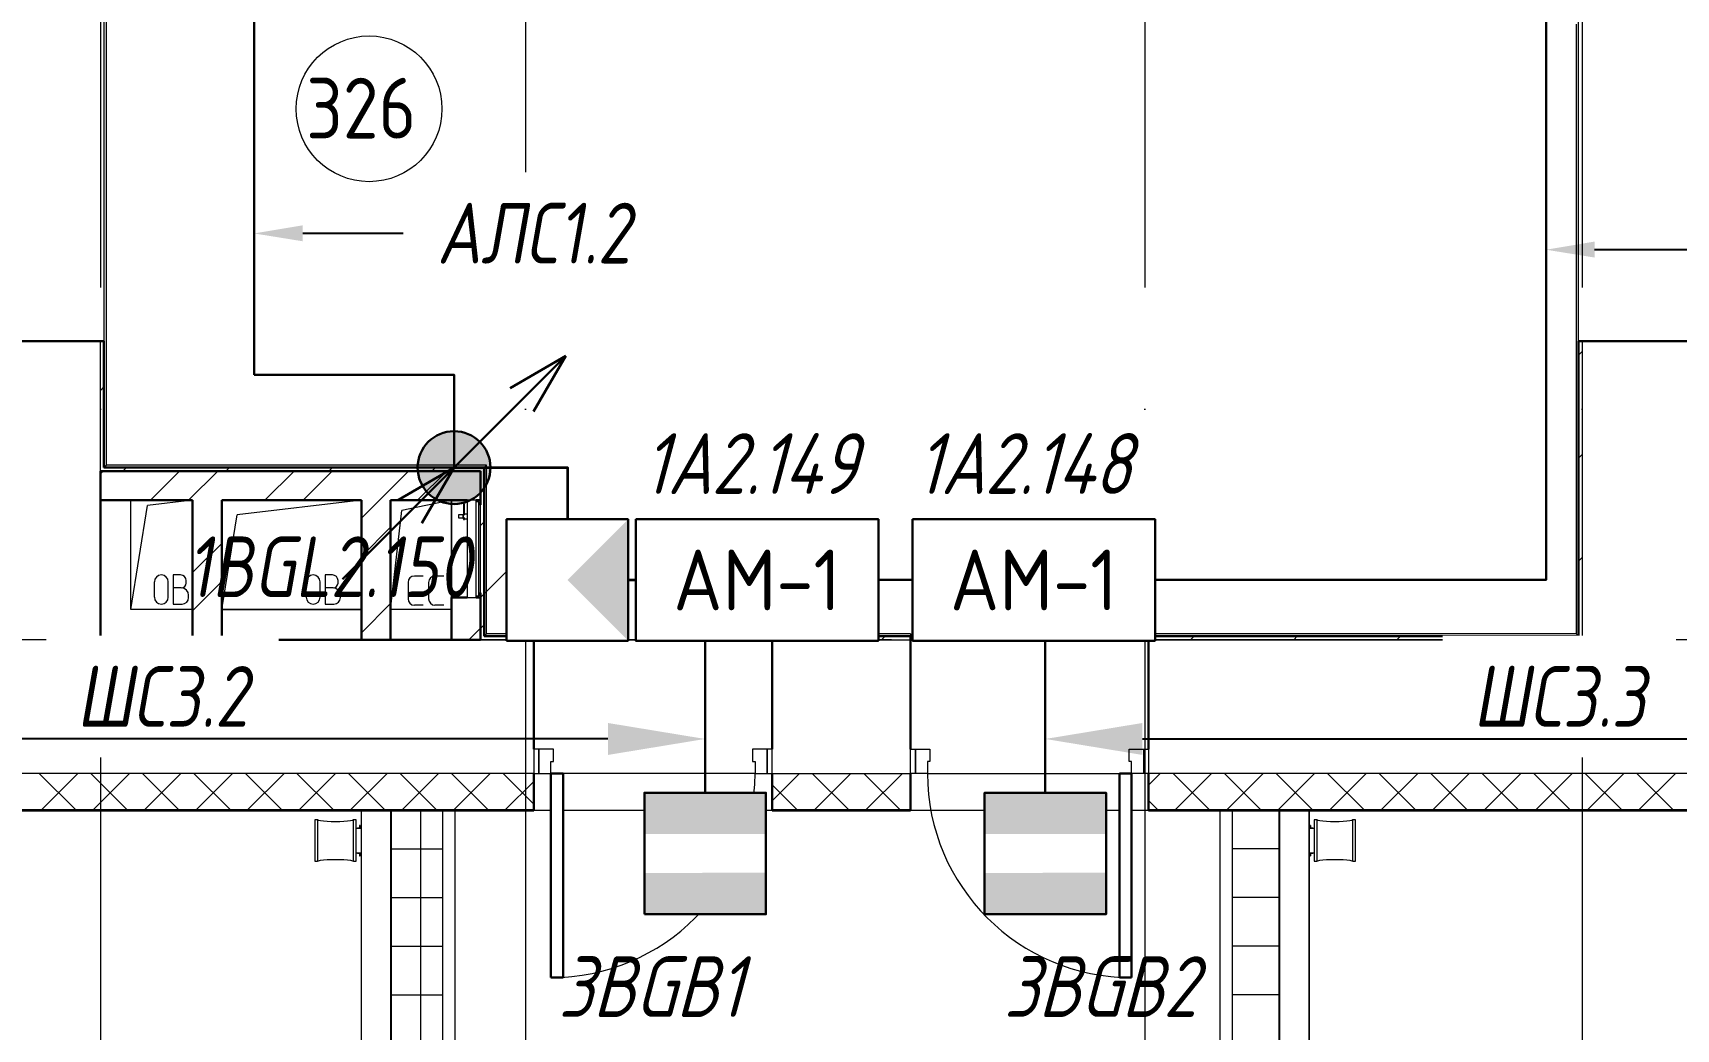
# Model space of a CAD drawing. Header units: millimetres. Extents: x -259793 to 1187961, y -549744 to 43070.
# Drawn here: x 274618 to 281383, y 12535 to 16636 of the extents above; entities that cross this region are included whole.
import ezdxf
from ezdxf import colors
from ezdxf.entities.mleader import LeaderData, LeaderLine
from ezdxf.enums import TextEntityAlignment as Align
from ezdxf.math import Vec2, Vec3

# ---------------------------------------------------------------- set-up
doc = ezdxf.new("R2010")
doc.units = ezdxf.units.MM
doc.linetypes.add('ADSK_Линия сетки', pattern=[25, 20, -2.5, 0, -2.5])
doc.linetypes.add('штриховаяX2', pattern=[1.5, 1, -0.5])
for name, color, linetype, lineweight in [('E-Безопасность-G', 153, 'Continuous', 35), ('Provodka', 151, 'Continuous', 30), ('RC-Выноски', 7, 'Continuous', 0), ('RC-Извещатели_охранные', 5, 'Continuous', 30), ('RC-Прочее_оборудование', 5, 'Continuous', 30), ('Двери', 252, 'Continuous', 9), ('Крыша', 7, 'Continuous', 9), ('Крыша штриховка', 7, 'Continuous', 9), ('Линии', 7, 'Continuous', 9), ('лс', 5, 'Continuous', 30), ('Марки помещений', 252, 'Continuous', 20), ('Обобщенные модели', 252, 'Continuous', 18), ('Оборудование', 8, 'Continuous', 18), ('Ограждение', 252, 'Continuous', 9), ('Оси', 252, 'Continuous', 9), ('Перекрытие', 252, 'Continuous', 18), ('Стены внутренние', 7, 'Continuous', 18), ('Стены наружные', 7, 'Continuous', 18), ('Стены штриховка', 7, 'Continuous', 9)]:
    doc.layers.add(name, color=color, linetype=linetype, lineweight=lineweight)
doc.layers.add('RC-Позиционные_обозначения', color=7, linetype='Continuous')
doc.styles.add('GOST Common_2', font='', dxfattribs={"width": 0.9, "height": 250})
doc.styles.add('ISOCPEUR', font='isocpeur.ttf', dxfattribs={"width": 0.9, "height": 350})
doc.styles.add('RubezhCAD', font='', dxfattribs={"oblique": 10})
doc.styles.get("Standard").update_dxf_attribs({"font": ''})
doc.styles.get('GOST Common_2').set_extended_font_data('GOST type B')
doc.styles.get('RubezhCAD').set_extended_font_data('GOST type A')
doc.styles.get('Standard').set_extended_font_data('GOST type B')

# ---------------------------------------------------------------- blocks, each defined once
blk = doc.blocks.new('RC-UGO-IOM-02')
at = {"layer": 'RC-Извещатели_охранные'}
blk.add_point((0, 0), dxfattribs=at)
blk.add_attdef('PSTN', text='', height=2.5, dxfattribs=at).set_placement((0.977, 2.603), align=Align.BOTTOM_LEFT)
blk.add_wipeout([(2.5, -2.5), (2.5, 2.5), (-2.5, 2.5), (-2.5, -2.5)]).dxf.layer = 'RC-Извещатели_охранные'
blk.add_wipeout([(-2.5, -2.5), (-2.5, 2.5), (2.5, 2.5), (2.5, -2.5)]).dxf.layer = 'RC-Извещатели_охранные'
h = blk.add_hatch(color=256, dxfattribs=at)
h.dxf.hatch_style = 1
h.paths.add_polyline_path([(2.5, 0.8), (2.5, 2.506), (-2.5, 2.499), (-2.5, 0.8)])
h = blk.add_hatch(color=256, dxfattribs=at)
h.dxf.hatch_style = 1
h.paths.add_polyline_path([(2.5, -2.5), (2.5, -0.794), (-2.5, -0.801), (-2.5, -2.5)])
blk.add_lwpolyline([(-2.5, -2.5), (2.5, -2.5), (2.5, 2.5), (-2.5, 2.5)], close=True, dxfattribs=at)
blk = doc.blocks.new('RC-UGO-AM-01')
at = {"layer": 'RC-Прочее_оборудование'}
blk.add_point((0, 0), dxfattribs=at)
blk.add_attdef('PSTN', text='', height=2.5, dxfattribs=at).set_placement((2.323, 2.403), align=Align.BOTTOM_LEFT)
blk.add_wipeout([(4.993, 2.499), (4.993, -2.499), (-4.993, -2.499), (-4.987, 2.499)]).dxf.layer = 'RC-Прочее_оборудование'
blk.add_wipeout([(-4.993, -2.499), (-4.993, 2.499), (4.993, 2.499), (4.993, -2.499)]).dxf.layer = 'RC-Прочее_оборудование'
blk.add_lwpolyline([(-4.993, 2.499), (4.993, 2.499), (4.993, -2.499), (-4.993, -2.499), (-4.993, 2.499)], close=True, dxfattribs=at)
blk.add_lwpolyline([(-4.993, 2.499), (-4.987, 2.499)], dxfattribs=at)
blk.add_lwpolyline([(-4.993, 2.499), (-4.987, 2.499)], dxfattribs=at)
at = {"layer": 'RC-Прочее_оборудование', "ltscale": 100, "style": 'ISOCPEUR', "width": 0.9}
blk.add_text('АМ-1', height=2.5, dxfattribs=at).set_placement((0, 0), align=Align.MIDDLE)
blk = doc.blocks.new('RC-UGO-IOPPA-01')
at = {"layer": 'RC-Извещатели_охранные'}
blk.add_attdef('PSTN', text='', height=2.5, dxfattribs=at).set_placement((0.977, 2.603), align=Align.BOTTOM_LEFT)
blk.add_wipeout([(2.5, -2.5), (2.5, 2.5), (-2.5, 2.5), (-2.5, -2.5)]).dxf.layer = 'RC-Извещатели_охранные'
blk.add_wipeout([(-2.5, -2.5), (-2.5, 2.5), (2.5, 2.5), (2.5, -2.5)]).dxf.layer = 'RC-Извещатели_охранные'
h = blk.add_hatch(color=256, dxfattribs=at)
h.dxf.hatch_style = 1
h.paths.add_polyline_path([(2.5, -2.5), (2.5, 2.5), (0, 0)])
blk.add_lwpolyline([(-2.5, -2.5), (2.5, -2.5), (2.5, 2.5), (-2.5, 2.5)], close=True, dxfattribs=at)
blk = doc.blocks.new('*U1001')
at = {"layer": 'Provodka'}
h = blk.add_hatch(color=256, dxfattribs=at)
h.paths.add_polyline_path([(150, 0, 0.198912), (106.1, 106.1), (0, 0), (-75, -129.9, 0.57735)])
h.paths.add_polyline_path([(0, 0), (-106.1, -106.1, 0.065543), (-75, -129.9)])
h.paths.add_polyline_path([(0, 0), (-129.9, -75, 0.065543), (-106.1, -106.1)])
h.paths.add_polyline_path([(106.1, 106.1, 0.668179), (-150, 0, 0.131652), (-129.9, -75), (0, 0)])
at = {"layer": 'Provodka', "color": 1}
for p, q in [((0, 0), (459.6, 459.6)), ((459.6, 459.6), (230.4, 327.3)), ((459.6, 459.6), (327.3, 230.4)), ((-459.6, -459.6), (0, 0)), ((0, 0), (-229.3, -132.4)), ((0, 0), (-132.4, -229.3))]:
    blk.add_line(p, q, dxfattribs=at)
at = {"layer": 'Provodka'}
blk.add_circle((0, 0), 150, dxfattribs=at)
blk = doc.blocks.new('3 этаж')
at = {"color": 251, "lineweight": 18, "true_color": 0x636466}
for p, q in [((276340.8, 14711.6), (276137.5, 14669.8)), ((276340.8, 14711.6), (276340.8, 14311.6)), ((276090.8, 14261.6), (276137.5, 14669.8)), ((276162.3, 14373.6), (276162.3, 14305.8)), ((276225, 14399.7), (276188.4, 14399.7)), ((276247.3, 14373.6), (276247.3, 14305.8)), ((276310, 14399.7), (276273.4, 14399.7)), ((276225, 14279.7), (276188.4, 14279.7)), ((276310, 14279.7), (276273.4, 14279.7)), ((276340.8, 14261.6), (276090.8, 14261.6))]:
    blk.add_line(p, q, dxfattribs=at)
for centre, start, end in [((276188.4, 14373.6), 90, 180), ((276273.4, 14373.6), 90, 180), ((276188.4, 14305.8), 180, 270), ((276273.4, 14305.8), 180, 270)]:
    blk.add_arc(centre, 26.1, start, end, dxfattribs=at)
at = {"layer": 'Двери', "color": 251, "true_color": 0x636466}
for p, q in [((276700.8, 13686.6), (276680.8, 13686.6)), ((276680.8, 13686.6), (276680.8, 13586.6)), ((276700.8, 13686.6), (276700.8, 13586.6)), ((276760.8, 13686.6), (276700.8, 13686.6)), ((276700.8, 13586.6), (276700.8, 13686.6)), ((276760.8, 13636.6), (276760.8, 13686.6)), ((277640.8, 13686.6), (277580.8, 13686.6)), ((277580.8, 13686.6), (277580.8, 13636.6)), ((277640.8, 13586.6), (277640.8, 13686.6)), ((277640.8, 13686.6), (277640.8, 13586.6)), ((277660.8, 13686.6), (277640.8, 13686.6)), ((277660.8, 13586.6), (277660.8, 13686.6)), ((278230.8, 13686.6), (278250.8, 13686.6)), ((278230.8, 13586.6), (278230.8, 13686.6)), ((278250.8, 13586.6), (278250.8, 13686.6)), ((278250.8, 13686.6), (278310.8, 13686.6)), ((278250.8, 13686.6), (278250.8, 13586.6)), ((278310.8, 13686.6), (278310.8, 13636.6)), ((279130.8, 13686.6), (279190.8, 13686.6)), ((279130.8, 13636.6), (279130.8, 13686.6)), ((279190.8, 13686.6), (279190.8, 13586.6)), ((279190.8, 13586.6), (279190.8, 13686.6)), ((279190.8, 13686.6), (279210.8, 13686.6)), ((279210.8, 13686.6), (279210.8, 13586.6)), ((276750.8, 13586.6), (276750.8, 13636.6)), ((276750.8, 13636.6), (276760.8, 13636.6)), ((277580.8, 13636.6), (277590.8, 13636.6)), ((277590.8, 13636.6), (277590.8, 13586.6)), ((278300.8, 13636.6), (278300.8, 13586.6)), ((278310.8, 13636.6), (278300.8, 13636.6)), ((279140.8, 13636.6), (279130.8, 13636.6)), ((279140.8, 13586.6), (279140.8, 13636.6)), ((276680.8, 13586.6), (276700.8, 13586.6)), ((276700.8, 13586.6), (276750.8, 13586.6)), ((277590.8, 13586.6), (277640.8, 13586.6)), ((277640.8, 13586.6), (277660.8, 13586.6)), ((278250.8, 13586.6), (278230.8, 13586.6)), ((278300.8, 13586.6), (278250.8, 13586.6)), ((279190.8, 13586.6), (279140.8, 13586.6)), ((279210.8, 13586.6), (279190.8, 13586.6))]:
    blk.add_line(p, q, dxfattribs=at)
at = {"layer": 'Двери', "color": 251, "lineweight": 30, "true_color": 0x636466}
for p, q in [((276800.8, 13586.6), (276750.8, 13586.6)), ((276750.8, 13586.6), (276750.8, 12746.6)), ((276800.8, 12746.6), (276800.8, 13586.6)), ((279090.8, 12746.6), (279090.8, 13586.6)), ((279090.8, 13586.6), (279140.8, 13586.6)), ((279140.8, 13586.6), (279140.8, 12746.6)), ((276750.8, 12746.6), (276800.8, 12746.6)), ((279140.8, 12746.6), (279090.8, 12746.6))]:
    blk.add_line(p, q, dxfattribs=at)
at = {"layer": 'Двери', "color": 251, "true_color": 0x636466}
for centre, start, end in [((276750.8, 13586.6), 270, 0), ((279140.8, 13586.6), 180, 270)]:
    blk.add_arc(centre, 840, start, end, dxfattribs=at)
at = {"layer": 'Крыша', "color": 251, "true_color": 0x636466}
for p, q in [((275968.8, 13434.6), (275968.8, 6351.2)), ((275970.8, 6351.2), (275970.8, 13434.6)), ((276091.8, 6351.2), (276091.8, 13434.6)), ((276093.8, 6351.2), (276093.8, 13434.6)), ((279747.8, 13434.6), (279747.8, 2738.6)), ((279749.8, 13434.6), (279749.8, 2740.6)), ((279870.8, 13434.6), (279870.8, 2861.6)), ((279872.8, 2863.6), (279872.8, 13434.6))]:
    blk.add_line(p, q, dxfattribs=at)
at = {"layer": 'Крыша штриховка', "color": 251, "linetype": 'Continuous', "true_color": 0x636466}
for p, q in [((276213.9, 13434.6), (276213.9, 6306.2)), ((276093.8, 13276.3), (276305.8, 13276.3)), ((279747.8, 13276.3), (279555.8, 13276.3)), ((276093.8, 13076.3), (276305.8, 13076.3)), ((279747.8, 13076.3), (279555.8, 13076.3)), ((276093.8, 12876.3), (276305.8, 12876.3)), ((279747.8, 12876.3), (279555.8, 12876.3)), ((276093.8, 12676.3), (276305.8, 12676.3)), ((279747.8, 12676.3), (279555.8, 12676.3))]:
    blk.add_line(p, q, dxfattribs=at)
at = {"layer": 'Линии', "color": 251, "lineweight": 18, "ltscale": 200, "true_color": 0x636466}
for p, q in [((275020.8, 14261.6), (275020.8, 14711.6)), ((275020.8, 14261.6), (275090.3, 14689.8)), ((275275.8, 14711.6), (275090.3, 14689.8)), ((275970.8, 14711.6), (275459.1, 14651.6)), ((275395.8, 14261.6), (275459.1, 14651.6)), ((275118.2, 14312.8), (275118.2, 14375.4)), ((275175.6, 14312.8), (275175.6, 14375.4)), ((275225.8, 14404.1), (275195.8, 14404.1)), ((275195.8, 14404.1), (275195.8, 14284.1)), ((275229.1, 14350.7), (275195.8, 14350.7)), ((275249.1, 14370.7), (275249.1, 14380.7)), ((275743.3, 14312.8), (275743.3, 14375.4)), ((275800.6, 14312.8), (275800.6, 14375.4)), ((275850.8, 14404.1), (275820.8, 14404.1)), ((275820.8, 14404.1), (275820.8, 14284.1)), ((275854.1, 14350.7), (275820.8, 14350.7)), ((275874.1, 14370.7), (275874.1, 14380.7)), ((275195.8, 14284.1), (275232.4, 14284.1)), ((275259.1, 14310.7), (275259.1, 14320.7)), ((275820.8, 14284.1), (275857.5, 14284.1)), ((275884.1, 14310.7), (275884.1, 14320.7)), ((275275.8, 14261.6), (275020.8, 14261.6)), ((275970.8, 14261.6), (275395.8, 14261.6))]:
    blk.add_line(p, q, dxfattribs=at)
at = {"layer": 'Линии', "color": 251, "lineweight": 18, "true_color": 0x636466}
for centre, radius, start, end in [((275146.9, 14375.4), 28.7, 0, 180), ((275225.8, 14380.7), 23.3, 0, 90), ((275229.1, 14370.7), 20, 270, 0), ((275229.1, 14320.7), 30, 0, 90), ((275771.9, 14375.4), 28.7, 0, 180), ((275850.8, 14380.7), 23.3, 0, 90), ((275854.1, 14370.7), 20, 270, 0), ((275854.1, 14320.7), 30, 0, 90), ((275146.9, 14312.8), 28.7, 180, 0), ((275232.4, 14310.7), 26.7, 270, 0), ((275771.9, 14312.8), 28.7, 180, 0), ((275857.5, 14310.7), 26.7, 270, 0)]:
    blk.add_arc(centre, radius, start, end, dxfattribs=at)
at = {"layer": 'Марки помещений', "color": 251, "true_color": 0x636466}
blk.add_circle((276002, 16322.9), 300, dxfattribs=at)
at = {"layer": 'Обобщенные модели', "color": 251, "true_color": 0x636466}
for p, q in [((275789.4, 13395.6), (275778.8, 13395.6)), ((275778.8, 13395.6), (275778.8, 13225.6)), ((275789.4, 13395.6), (275789.4, 13225.6)), ((275793.9, 13393.5), (275789.4, 13395.6)), ((275938.1, 13395.6), (275933.6, 13393.5)), ((275938.1, 13225.6), (275938.1, 13395.6)), ((275948.8, 13395.6), (275938.1, 13395.6)), ((275948.8, 13225.6), (275948.8, 13395.6)), ((279903.4, 13395.6), (279892.8, 13395.6)), ((279892.8, 13395.6), (279892.8, 13225.6)), ((279903.4, 13395.6), (279903.4, 13225.6)), ((279907.9, 13393.5), (279903.4, 13395.6)), ((280052.1, 13395.6), (280047.6, 13393.5)), ((280052.1, 13225.6), (280052.1, 13395.6)), ((280062.8, 13395.6), (280052.1, 13395.6)), ((280062.8, 13225.6), (280062.8, 13395.6)), ((275802.4, 13391.6), (275793.9, 13393.5)), ((275814.4, 13390), (275802.4, 13391.6)), ((275829.2, 13388.8), (275814.4, 13390)), ((275846, 13388), (275829.2, 13388.8)), ((275863.8, 13387.8), (275846, 13388)), ((275881.6, 13388), (275863.8, 13387.8)), ((275898.3, 13388.8), (275881.6, 13388)), ((275913.2, 13390), (275898.3, 13388.8)), ((275925.1, 13391.6), (275913.2, 13390)), ((275933.6, 13393.5), (275925.1, 13391.6)), ((275948.8, 13360.6), (275950.2, 13360.6)), ((275968.8, 13360.6), (275948.8, 13360.6)), ((275968.8, 13360.6), (275950.2, 13360.6)), ((275964.8, 13372.6), (275962.8, 13372.6)), ((275962.8, 13372.6), (275962.8, 13362.6)), ((275962.8, 13360.6), (275962.8, 13362.6)), ((275964.8, 13362.6), (275964.8, 13372.6)), ((275964.8, 13362.6), (275964.8, 13360.6)), ((279891.4, 13360.6), (279872.8, 13360.6)), ((279892.8, 13360.6), (279872.8, 13360.6)), ((279878.8, 13372.6), (279876.8, 13372.6)), ((279876.8, 13372.6), (279876.8, 13362.6)), ((279876.8, 13360.6), (279876.8, 13362.6)), ((279878.8, 13362.6), (279878.8, 13372.6)), ((279878.8, 13362.6), (279878.8, 13360.6)), ((279891.4, 13360.6), (279892.8, 13360.6)), ((279916.4, 13391.6), (279907.9, 13393.5)), ((279928.4, 13390), (279916.4, 13391.6)), ((279943.2, 13388.8), (279928.4, 13390)), ((279960, 13388), (279943.2, 13388.8)), ((279977.8, 13387.8), (279960, 13388)), ((279995.6, 13388), (279977.8, 13387.8)), ((280012.3, 13388.8), (279995.6, 13388)), ((280027.2, 13390), (280012.3, 13388.8)), ((280039.1, 13391.6), (280027.2, 13390)), ((280047.6, 13393.5), (280039.1, 13391.6)), ((275950.2, 13260.6), (275948.8, 13260.6)), ((275948.8, 13260.6), (275968.8, 13260.6)), ((275950.2, 13260.6), (275968.8, 13260.6)), ((275962.8, 13258.6), (275962.8, 13260.6)), ((275964.8, 13260.6), (275964.8, 13258.6)), ((279872.8, 13260.6), (279891.4, 13260.6)), ((279872.8, 13260.6), (279892.8, 13260.6)), ((279876.8, 13258.6), (279876.8, 13260.6)), ((279878.8, 13260.6), (279878.8, 13258.6)), ((279892.8, 13260.6), (279891.4, 13260.6)), ((275778.8, 13225.6), (275789.4, 13225.6)), ((275789.4, 13225.6), (275793.9, 13227.6)), ((275793.9, 13227.6), (275802.4, 13229.5)), ((275802.4, 13229.5), (275814.4, 13231.1)), ((275814.4, 13231.1), (275829.2, 13232.3)), ((275829.2, 13232.3), (275846, 13233.1)), ((275846, 13233.1), (275863.8, 13233.4)), ((275863.8, 13233.4), (275881.6, 13233.1)), ((275881.6, 13233.1), (275898.3, 13232.3)), ((275898.3, 13232.3), (275913.2, 13231.1)), ((275913.2, 13231.1), (275925.1, 13229.5)), ((275925.1, 13229.5), (275933.6, 13227.6)), ((275933.6, 13227.6), (275938.1, 13225.6)), ((275938.1, 13225.6), (275948.8, 13225.6)), ((275962.8, 13258.6), (275962.8, 13248.6)), ((275962.8, 13248.6), (275964.8, 13248.6)), ((275964.8, 13248.6), (275964.8, 13258.6)), ((279876.8, 13258.6), (279876.8, 13248.6)), ((279876.8, 13248.6), (279878.8, 13248.6)), ((279878.8, 13248.6), (279878.8, 13258.6)), ((279892.8, 13225.6), (279903.4, 13225.6)), ((279903.4, 13225.6), (279907.9, 13227.6)), ((279907.9, 13227.6), (279916.4, 13229.5)), ((279916.4, 13229.5), (279928.4, 13231.1)), ((279928.4, 13231.1), (279943.2, 13232.3)), ((279943.2, 13232.3), (279960, 13233.1)), ((279960, 13233.1), (279977.8, 13233.4)), ((279977.8, 13233.4), (279995.6, 13233.1)), ((279995.6, 13233.1), (280012.3, 13232.3)), ((280012.3, 13232.3), (280027.2, 13231.1)), ((280027.2, 13231.1), (280039.1, 13229.5)), ((280039.1, 13229.5), (280047.6, 13227.6)), ((280047.6, 13227.6), (280052.1, 13225.6)), ((280052.1, 13225.6), (280062.8, 13225.6))]:
    blk.add_line(p, q, dxfattribs=at)
at = {"layer": 'Обобщенные модели', "color": 251, "true_color": 0x636466, "extrusion": (0, 0, -1)}
for p, q in [((275951.9, 13360.6), (275949.7, 13360.6)), ((275953.9, 13360.6), (275951.9, 13360.6)), ((275955.8, 13360.6), (275953.9, 13360.6)), ((275957.4, 13360.6), (275955.8, 13360.6)), ((275958.9, 13360.6), (275957.4, 13360.6)), ((275960.2, 13360.6), (275958.9, 13360.6)), ((275961.3, 13360.6), (275960.2, 13360.6)), ((275962.2, 13360.6), (275961.3, 13360.6)), ((275962.9, 13360.6), (275962.2, 13360.6)), ((275963.4, 13360.6), (275962.9, 13360.6)), ((275963.7, 13360.6), (275963.4, 13360.6)), ((279878, 13360.6), (279877.8, 13360.6)), ((279878.4, 13360.6), (279878, 13360.6)), ((279878.9, 13360.6), (279878.4, 13360.6)), ((279879.7, 13360.6), (279878.9, 13360.6)), ((279880.7, 13360.6), (279879.7, 13360.6)), ((279881.9, 13360.6), (279880.7, 13360.6)), ((279883.2, 13360.6), (279881.9, 13360.6)), ((279884.8, 13360.6), (279883.2, 13360.6)), ((279886.5, 13360.6), (279884.8, 13360.6)), ((279888.5, 13360.6), (279886.5, 13360.6)), ((279890.6, 13360.6), (279888.5, 13360.6)), ((279892.8, 13360.6), (279890.6, 13360.6)), ((275948.8, 13260.6), (275951, 13260.6)), ((275951, 13260.6), (275953.1, 13260.6)), ((275953.1, 13260.6), (275955, 13260.6)), ((275955, 13260.6), (275956.8, 13260.6)), ((275956.8, 13260.6), (275958.3, 13260.6)), ((275958.3, 13260.6), (275959.7, 13260.6)), ((275959.7, 13260.6), (275960.9, 13260.6)), ((275960.9, 13260.6), (275961.8, 13260.6)), ((275961.8, 13260.6), (275962.6, 13260.6)), ((275962.6, 13260.6), (275963.2, 13260.6)), ((275963.2, 13260.6), (275963.6, 13260.6)), ((275963.6, 13260.6), (275963.8, 13260.6)), ((279877.9, 13260.6), (279878.2, 13260.6)), ((279878.2, 13260.6), (279878.7, 13260.6)), ((279878.7, 13260.6), (279879.4, 13260.6)), ((279879.4, 13260.6), (279880.3, 13260.6)), ((279880.3, 13260.6), (279881.4, 13260.6)), ((279881.4, 13260.6), (279882.6, 13260.6)), ((279882.6, 13260.6), (279884.1, 13260.6)), ((279884.1, 13260.6), (279885.8, 13260.6)), ((279885.8, 13260.6), (279887.6, 13260.6)), ((279887.6, 13260.6), (279889.7, 13260.6)), ((279889.7, 13260.6), (279891.9, 13260.6))]:
    blk.add_line(p, q, dxfattribs=at)
at = {"layer": 'Обобщенные модели', "color": 251, "true_color": 0x636466}
for centre, start, end in [((275963.8, 13310.6), 84.42735, 105), ((279877.8, 13310.6), 75, 95.57265), ((275963.8, 13310.6), 255, 275.57265), ((279877.8, 13310.6), 264.42735, 285)]:
    blk.add_arc(centre, 52, start, end, dxfattribs=at)
at = {"layer": 'Оборудование', "color": 251, "true_color": 0x636466}
for p, q in [((276390.4, 14695.7), (276390.4, 14649.9)), ((276395.4, 14695.7), (276390.4, 14695.7)), ((276395.4, 14649.9), (276395.4, 14695.7)), ((276442.2, 14711.6), (276405.8, 14711.6)), ((276405.8, 14711.6), (276405.8, 14311.6)), ((276443.1, 14312.5), (276443.1, 14710.6)), ((276452.8, 14704.6), (276443.1, 14704.6)), ((276453.8, 14319.5), (276453.8, 14703.6)), ((276460.8, 14692.6), (276455.3, 14692.6)), ((276460.8, 14330.6), (276460.8, 14692.6)), ((276387.9, 14651.2), (276370.4, 14651.2)), ((276370.4, 14651.2), (276370.4, 14638.9)), ((276370.4, 14638.9), (276387.9, 14638.9)), ((276389.9, 14653.1), (276387.9, 14651.2)), ((276387.9, 14651.2), (276387.9, 14638.9)), ((276387.9, 14638.9), (276389.9, 14637)), ((276405.8, 14654.7), (276389.9, 14654.7)), ((276389.9, 14654.7), (276389.9, 14635.4)), ((276389.9, 14635.4), (276405.8, 14635.4)), ((276390.4, 14640.2), (276390.4, 14632)), ((276390.4, 14632), (276395.4, 14632)), ((276395.4, 14632), (276395.4, 14640.2)), ((276460.8, 14311.6), (276743.6, 14594.4)), ((276405.8, 14311.6), (276442.2, 14311.6)), ((276443.1, 14318.6), (276452.8, 14318.6)), ((276455.3, 14330.6), (276460.8, 14330.6))]:
    blk.add_line(p, q, dxfattribs=at)
for points, knots in [([(276443.1, 14710.6), (276443.1, 14710.7), (276443.1, 14710.8), (276443, 14711), (276442.9, 14711.1), (276442.8, 14711.3), (276442.6, 14711.4), (276442.4, 14711.5), (276442.2, 14711.6), (276442.2, 14711.6)], [0, 0, 0, 0, 0.166667, 0.25, 0.333333, 0.5, 0.666667, 0.833333, 1, 1, 1, 1]), ([(276453.8, 14703.6), (276453.8, 14703.7), (276453.8, 14703.8), (276453.7, 14704), (276453.7, 14704.1), (276453.6, 14704.2), (276453.5, 14704.3), (276453.3, 14704.4), (276453.1, 14704.5), (276452.9, 14704.6), (276452.8, 14704.6)], [0, 0, 0, 0, 0.166667, 0.25, 0.333333, 0.416667, 0.541667, 0.666667, 0.833333, 1, 1, 1, 1]), ([(276455.3, 14692.6), (276455.2, 14692.6), (276455, 14692.6), (276454.7, 14692.7), (276454.5, 14692.8), (276454.4, 14692.9), (276454.2, 14693), (276454.1, 14693.2), (276454, 14693.3), (276453.9, 14693.5), (276453.8, 14693.8), (276453.8, 14694), (276453.8, 14694.1)], [0, 0, 0, 0, 0.166667, 0.25, 0.333333, 0.416667, 0.5, 0.583333, 0.666667, 0.75, 0.833333, 1, 1, 1, 1]), ([(276442.2, 14311.6), (276442.2, 14311.6), (276442.4, 14311.6), (276442.6, 14311.7), (276442.8, 14311.8), (276442.9, 14312), (276443, 14312.1), (276443.1, 14312.3), (276443.1, 14312.4), (276443.1, 14312.5)], [-1, -1, -1, -1, -0.833333, -0.666667, -0.5, -0.333333, -0.25, -0.166667, 0, 0, 0, 0]), ([(276452.8, 14318.6), (276452.9, 14318.6), (276453.1, 14318.6), (276453.3, 14318.7), (276453.5, 14318.8), (276453.6, 14318.9), (276453.7, 14319), (276453.7, 14319.1), (276453.8, 14319.3), (276453.8, 14319.4), (276453.8, 14319.5)], [-1, -1, -1, -1, -0.833333, -0.666667, -0.541667, -0.416667, -0.333333, -0.25, -0.166667, 0, 0, 0, 0]), ([(276453.8, 14329), (276453.8, 14329.2), (276453.8, 14329.4), (276453.9, 14329.6), (276454, 14329.8), (276454.1, 14330), (276454.2, 14330.1), (276454.4, 14330.2), (276454.5, 14330.4), (276454.7, 14330.4), (276455, 14330.5), (276455.2, 14330.6), (276455.3, 14330.6)], [-1, -1, -1, -1, -0.833333, -0.75, -0.666667, -0.583333, -0.5, -0.416667, -0.333333, -0.25, -0.166667, 0, 0, 0, 0])]:
    blk.add_open_spline(points, degree=3, knots=knots, dxfattribs=at)
at = {"layer": 'Ограждение', "color": 251, "true_color": 0x636466}
for p, q in [((274920.8, 14856.6), (274920.8, 17391.6)), ((280970.8, 16671.6), (280970.8, 14161.6)), ((274920.8, 14856.6), (274910.8, 14846.6)), ((276485.8, 14856.6), (274920.8, 14856.6)), ((276485.8, 14856.6), (276475.8, 14846.6)), ((276485.8, 14161.6), (276485.8, 14856.6)), ((276475.8, 14151.6), (276485.8, 14161.6)), ((276680.8, 14161.6), (276485.8, 14161.6)), ((276680.8, 14161.6), (276680.8, 14151.6)), ((277660.8, 14151.6), (277660.8, 14161.6)), ((278230.8, 14161.6), (277660.8, 14161.6)), ((278230.8, 14161.6), (278230.8, 14151.6)), ((279210.8, 14151.6), (279210.8, 14161.6)), ((280970.8, 14161.6), (279210.8, 14161.6)), ((280970.8, 14161.6), (280980.8, 14151.6)), ((276305.8, 12209.6), (276305.8, 13434.6)), ((276355.8, 12259.6), (276355.8, 13434.6)), ((279505.8, 12259.6), (279505.8, 13434.6)), ((279555.8, 12209.6), (279555.8, 13434.6))]:
    blk.add_line(p, q, dxfattribs=at)
at = {"layer": 'Оси', "color": 251, "linetype": 'ADSK_Линия сетки', "ltscale": 200, "true_color": 0x636466}
for p, q in [((274895.8, 34587.2), (274895.8, -31389.6)), ((276645.8, 34587.2), (276645.8, -31389.6)), ((279195.8, 34587.2), (279195.8, -31389.6)), ((280995.8, 34587.2), (280995.8, -31389.6)), ((283153.2, 14136.6), (237073.5, 14136.6))]:
    blk.add_line(p, q, dxfattribs=at)
at = {"layer": 'Перекрытие', "color": 251, "true_color": 0x636466}
for p, q in [((275020.8, 14261.6), (275020.8, 14711.6)), ((275275.8, 14261.6), (275020.8, 14261.6)), ((275395.8, 14261.6), (275970.8, 14261.6)), ((276340.8, 14261.6), (276090.8, 14261.6))]:
    blk.add_line(p, q, dxfattribs=at)
at = {"layer": 'Стены внутренние', "color": 251, "lineweight": 30, "true_color": 0x636466}
for p, q in [((274895.8, 15366.6), (274193.8, 15366.6)), ((280995.8, 15366.6), (281697.8, 15366.6)), ((274895.8, 14711.6), (274895.8, 14136.6)), ((280995.8, 14151.6), (280995.8, 14136.6)), ((275275.8, 14136.6), (274895.8, 14136.6)), ((275970.8, 14136.6), (275395.8, 14136.6)), ((276340.8, 14136.6), (276090.8, 14136.6)), ((276680.8, 13686.6), (276680.8, 14136.6)), ((277660.8, 13686.6), (277660.8, 14136.6)), ((278230.8, 13686.6), (278230.8, 14136.6)), ((279210.8, 13686.6), (279210.8, 14136.6)), ((276680.8, 13434.6), (276680.8, 13586.6)), ((277660.8, 13434.6), (277660.8, 13586.6)), ((278230.8, 13434.6), (278230.8, 13586.6)), ((279210.8, 13434.6), (279210.8, 13586.6)), ((274193.8, 13434.6), (276680.8, 13434.6)), ((278230.8, 13434.6), (277660.8, 13434.6)), ((281697.8, 13434.6), (279210.8, 13434.6))]:
    blk.add_line(p, q, dxfattribs=at)
at = {"layer": 'Стены внутренние', "color": 251, "true_color": 0x636466}
for p, q in [((274895.8, 14831.6), (274895.8, 15366.6)), ((280995.8, 15366.6), (280995.8, 14151.6)), ((276680.8, 14136.6), (277660.8, 14136.6)), ((279210.8, 14136.6), (278230.8, 14136.6)), ((276680.8, 13586.6), (274345.8, 13586.6)), ((277590.8, 13586.6), (276800.8, 13586.6)), ((277660.8, 13586.6), (278230.8, 13586.6)), ((278300.8, 13586.6), (279090.8, 13586.6)), ((281545.8, 13586.6), (279210.8, 13586.6)), ((276750.8, 13434.6), (276680.8, 13434.6)), ((277660.8, 13434.6), (276800.8, 13434.6)), ((279090.8, 13434.6), (278230.8, 13434.6)), ((279210.8, 13434.6), (279140.8, 13434.6))]:
    blk.add_line(p, q, dxfattribs=at)
at = {"layer": 'Стены внутренние', "color": 251, "linetype": 'Continuous', "lineweight": 9, "true_color": 0x636466}
for p, q in [((274794.6, 13436.6), (274644.6, 13586.6)), ((274653.4, 13436.6), (274803.4, 13586.6)), ((275006.8, 13436.6), (274856.8, 13586.6)), ((274865.6, 13436.6), (275015.6, 13586.6)), ((275218.9, 13436.6), (275068.9, 13586.6)), ((275077.7, 13436.6), (275227.7, 13586.6)), ((275431, 13436.6), (275281, 13586.6)), ((275289.8, 13436.6), (275439.8, 13586.6)), ((275643.2, 13436.6), (275493.2, 13586.6)), ((275502, 13436.6), (275652, 13586.6)), ((275855.3, 13436.6), (275705.3, 13586.6)), ((275714.1, 13436.6), (275864.1, 13586.6)), ((276067.4, 13436.6), (275917.4, 13586.6)), ((275926.2, 13436.6), (276076.2, 13586.6)), ((276279.6, 13436.6), (276129.6, 13586.6)), ((276138.4, 13436.6), (276288.4, 13586.6)), ((276491.7, 13436.6), (276341.7, 13586.6)), ((276350.5, 13436.6), (276500.5, 13586.6)), ((276678.8, 13461.6), (276553.8, 13586.6)), ((276562.6, 13436.6), (276678.8, 13552.7)), ((277662.8, 13476), (277773.3, 13586.6)), ((277764.5, 13436.6), (277662.8, 13538.3)), ((277976.6, 13436.6), (277826.6, 13586.6)), ((277835.4, 13436.6), (277985.4, 13586.6)), ((278188.7, 13436.6), (278038.7, 13586.6)), ((278047.6, 13436.6), (278197.6, 13586.6)), ((279212.8, 13541.1), (279258.2, 13586.6)), ((279461.5, 13436.6), (279311.5, 13586.6)), ((279320.3, 13436.6), (279470.3, 13586.6)), ((279673.7, 13436.6), (279523.7, 13586.6)), ((279532.5, 13436.6), (279682.5, 13586.6)), ((279885.8, 13436.6), (279735.8, 13586.6)), ((279744.6, 13436.6), (279894.6, 13586.6)), ((280097.9, 13436.6), (279947.9, 13586.6)), ((279956.7, 13436.6), (280106.7, 13586.6)), ((280310.1, 13436.6), (280160.1, 13586.6)), ((280168.9, 13436.6), (280318.9, 13586.6)), ((280522.2, 13436.6), (280372.2, 13586.6)), ((280381, 13436.6), (280531, 13586.6)), ((280734.3, 13436.6), (280584.3, 13586.6)), ((280593.1, 13436.6), (280743.1, 13586.6)), ((280946.5, 13436.6), (280796.5, 13586.6)), ((280805.3, 13436.6), (280955.3, 13586.6)), ((281158.6, 13436.6), (281008.6, 13586.6)), ((281017.4, 13436.6), (281167.4, 13586.6)), ((281370.7, 13436.6), (281220.7, 13586.6)), ((281229.5, 13436.6), (281379.5, 13586.6)), ((279249.4, 13436.6), (279212.8, 13473.2)), ((274738.9, 13434.6), (274737.8, 13436.6)), ((274950.1, 13436.6), (274948.9, 13434.6)), ((275794.8, 13434.6), (275793.6, 13436.6)), ((276146.7, 13434.6), (276145.6, 13436.6)), ((276357.9, 13436.6), (276356.7, 13434.6)), ((276678.8, 13449.1), (276680.8, 13449.1)), ((279210.8, 13449.1), (279212.8, 13449.1)), ((280018.2, 13434.6), (280017.1, 13436.6)), ((281074.1, 13434.6), (281072.9, 13436.6))]:
    blk.add_line(p, q, dxfattribs=at)
at = {"layer": 'Стены наружные', "color": 251, "true_color": 0x636466}
for p, q in [((274910.8, 16696.6), (274910.8, 15366.6)), ((280980.8, 15366.6), (280980.8, 16681.6)), ((276340.8, 14311.6), (276340.8, 14711.6)), ((276460.8, 14136.6), (276680.8, 14136.6)), ((277660.8, 14136.6), (278230.8, 14136.6)), ((279210.8, 14136.6), (280995.8, 14136.6))]:
    blk.add_line(p, q, dxfattribs=at)
at = {"layer": 'Стены наружные', "color": 251, "lineweight": 30, "true_color": 0x636466}
for p, q in [((274910.8, 15366.6), (274895.8, 15366.6)), ((274910.8, 14846.6), (274910.8, 15366.6)), ((280980.8, 14151.6), (280980.8, 15366.6)), ((280995.8, 15366.6), (280980.8, 15366.6)), ((274895.8, 14831.6), (276460.8, 14831.6)), ((274895.8, 14831.6), (274895.8, 14711.6)), ((274910.8, 14846.6), (276475.8, 14846.6)), ((276460.8, 14692.6), (276460.8, 14831.6)), ((276475.8, 14846.6), (276475.8, 14151.6)), ((275275.8, 14711.6), (274895.8, 14711.6)), ((275275.8, 14136.6), (275275.8, 14711.6)), ((275970.8, 14711.6), (275395.8, 14711.6)), ((275395.8, 14711.6), (275395.8, 14136.6)), ((275970.8, 14136.6), (275970.8, 14711.6)), ((276405.8, 14711.6), (276090.8, 14711.6)), ((276090.8, 14711.6), (276090.8, 14136.6)), ((276460.8, 14711.6), (276442.4, 14711.6)), ((276340.8, 14136.6), (276340.8, 14311.6)), ((276340.8, 14311.6), (276405.8, 14311.6)), ((276442.4, 14311.6), (276460.8, 14311.6)), ((276460.8, 14136.6), (276460.8, 14330.6)), ((276680.8, 14151.6), (276475.8, 14151.6)), ((276680.8, 14151.6), (276680.8, 14136.6)), ((278230.8, 14151.6), (277660.8, 14151.6)), ((277660.8, 14151.6), (277660.8, 14136.6)), ((278230.8, 14151.6), (278230.8, 14136.6)), ((280980.8, 14151.6), (279210.8, 14151.6)), ((279210.8, 14151.6), (279210.8, 14136.6)), ((275275.8, 14136.6), (275395.8, 14136.6)), ((275970.8, 14136.6), (276090.8, 14136.6)), ((276340.8, 14136.6), (276460.8, 14136.6))]:
    blk.add_line(p, q, dxfattribs=at)
at = {"layer": 'Стены наружные', "color": 251, "linetype": 'Continuous', "lineweight": 9, "true_color": 0x636466}
for p, q in [((280980.8, 15309.1), (280995.8, 15324.1)), ((274895.8, 15163.8), (274910.8, 15178.8)), ((280980.8, 14884.9), (280995.8, 14899.9)), ((274895.8, 14820), (274907.3, 14831.6)), ((274987.8, 14831.6), (275002.8, 14846.6)), ((275101.7, 14711.6), (275221.7, 14831.6)), ((275258.8, 14711.6), (275378.8, 14831.6)), ((275412, 14831.6), (275427, 14846.6)), ((275573.1, 14711.6), (275693.1, 14831.6)), ((275730.3, 14711.6), (275850.3, 14831.6)), ((275836.3, 14831.6), (275851.3, 14846.6)), ((276044.6, 14711.6), (276164.6, 14831.6)), ((276201.7, 14711.6), (276321.7, 14831.6)), ((276260.6, 14831.6), (276275.6, 14846.6)), ((275970.8, 14637.7), (276044.6, 14711.6)), ((276460.8, 14607.5), (276475.8, 14622.5)), ((275970.8, 14480.6), (276090.8, 14600.6)), ((275275.8, 14414.2), (275395.8, 14534.2)), ((280980.8, 14460.6), (280995.8, 14475.6)), ((275275.8, 14257.1), (275395.8, 14377.1)), ((275970.8, 14166.3), (276090.8, 14286.3)), ((276412.5, 14136.6), (276460.8, 14184.8)), ((276460.8, 14183.2), (276475.8, 14198.2)), ((277686.9, 14136.6), (277701.9, 14151.6)), ((278111.2, 14136.6), (278126.2, 14151.6)), ((279384, 14136.6), (279399, 14151.6)), ((279808.2, 14136.6), (279823.2, 14151.6)), ((280232.5, 14136.6), (280247.5, 14151.6)), ((280656.7, 14136.6), (280671.7, 14151.6))]:
    blk.add_line(p, q, dxfattribs=at)
at = {"layer": 'Стены штриховка', "color": 251, "true_color": 0x636466}
for p, q in [((276678.8, 13586.6), (276678.8, 13436.6)), ((277662.8, 13436.6), (277662.8, 13586.6)), ((278228.8, 13586.6), (278228.8, 13436.6)), ((279212.8, 13436.6), (279212.8, 13586.6)), ((276678.8, 13436.6), (274193.8, 13436.6)), ((278228.8, 13436.6), (277662.8, 13436.6)), ((281697.8, 13436.6), (279212.8, 13436.6))]:
    blk.add_line(p, q, dxfattribs=at)
at = {"layer": 'Марки помещений', "color": 251, "true_color": 0x636466, "style": 'GOST Common_2', "width": 0.9}
blk.add_text('326', height=250, dxfattribs=at).set_placement((275743.2, 16200.6))

msp = doc.modelspace()

# ---------------------------------------------------------------- linework, layer by layer
at = {"layer": 'E-Безопасность-G', "color": 5}
msp.add_lwpolyline([(276351.80632, 14846.07778), (276818.27881, 14846.07778), (276818.27881, 14633.36752)], dxfattribs=at)
at = {"layer": 'лс'}
for points in [[(276842.97732, 26329.24512), (277061.57687, 26329.24512), (277061.57687, 17239.31083), (275528.83803, 17239.31083), (275528.83803, 15228.03072)], [(275528.83803, 15228.03072), (276351.80632, 15228.03072), (276351.80632, 14846.07778)]]:
    msp.add_lwpolyline(points, dxfattribs=at)

# ---------------------------------------------------------------- block references
for name, p in [('3 этаж', (0, 0)), ('*U1001', (276351.80632, 14846.07778))]:
    msp.add_blockref(name, p)

# ---------------------------------------------------------------- next in the draw order: block references
at = {"layer": 'RC-Извещатели_охранные', "color": 1, "ltscale": 0.01}
ref = msp.add_blockref('RC-UGO-IOM-02', (277385.36777, 13257.71903), dxfattribs=dict(at, xscale=100, yscale=100, zscale=100))
ref.add_attrib('PSTN', '3BGB1', dxfattribs={"layer": 'RC-Позиционные_обозначения', "height": 250, "style": 'RubezhCAD', "oblique": 15}).set_placement((277159.84097, 12509.58639), align=Align.BOTTOM_CENTER)
ref = msp.add_blockref('RC-UGO-IOM-02', (278785.72877, 13257.71903), dxfattribs=dict(at, xscale=100, yscale=100, zscale=100))
ref.add_attrib('PSTN', '3BGB2', dxfattribs={"layer": 'RC-Позиционные_обозначения', "height": 250, "style": 'RubezhCAD', "oblique": 15}).set_placement((279011.95855, 12509.58639), align=Align.BOTTOM_CENTER)
at = {"layer": 'RC-Прочее_оборудование', "color": 1, "ltscale": 0.01}
ref = msp.add_blockref('RC-UGO-AM-01', (277599.3064, 14383.435), dxfattribs=dict(at, xscale=100, yscale=100, zscale=100))
ref.add_attrib('PSTN', '1A2.149', (277129.60537, 14737.57734), dxfattribs={"layer": 'RC-Позиционные_обозначения', "height": 250, "style": 'RubezhCAD', "oblique": 15})
ref = msp.add_blockref('RC-UGO-AM-01', (278738.57286, 14383.435), dxfattribs=dict(at, xscale=100, yscale=100, zscale=100))
ref.add_attrib('PSTN', '1A2.148', (278254.74349, 14737.57734), dxfattribs={"layer": 'RC-Позиционные_обозначения', "height": 250, "style": 'RubezhCAD', "oblique": 15})

# ---------------------------------------------------------------- next in the draw order: leaders
at = {"layer": 'RC-Выноски', "ltscale": 0.01}
ml = msp.add_multileader_mtext('Standard', dxfattribs=at)
ml.set_content('АЛС1.2', color=256, style='RubezhCAD')
ml.set_leader_properties()
ml.build(insert=Vec2(0, 0))
ml.multileader.update_dxf_attribs({"has_text_frame": 1, "text_right_attachment_type": 2, "dogleg_length": 2, "arrow_head_size": 200, "scale": 100})
ctx = ml.context
ctx.base_point, ctx.scale, ctx.char_height, ctx.arrow_head_size, ctx.landing_gap_size, ctx.plane_origin = Vec3(276142.6428, 15811.12541), 100, 250, 200, 100, Vec3(230160.8233, -170162.16424)
ctx.right_attachment, ctx.text_align_type = 2, 1
notes = []
notes.append((ctx, [(0, (1, 1, 0), (275942.6428, 15811.12541), (1, 0), 200, [(0, [(275528.83803, 15809.94752)], 0, [])])]))
ctx.mtext.insert, ctx.mtext.alignment, ctx.mtext.flow_direction = Vec3(276680.47454, 15936.12541), 2, 5
ctx.mtext.has_bg_fill, ctx.mtext.bg_color, ctx.mtext.bg_scale_factor, ctx.mtext.bg_transparency, ctx.mtext.use_window_bg_color = 1, -1027028792, 1.5, 0, 1
for ctx, leaders in notes:
    for number, flags, end, landing, length, lines in leaders:
        leader = LeaderData()
        leader.index, (leader.has_last_leader_line, leader.has_dogleg_vector, leader.attachment_direction) = number, flags
        leader.last_leader_point, leader.dogleg_vector, leader.dogleg_length = Vec3(end), Vec3(landing), length
        for number, points, colour, breaks in lines:
            line = LeaderLine()
            line.index, line.vertices, line.color, line.breaks = number, Vec3.list(points), colors.encode_raw_color(colour), breaks
            leader.lines.append(line)
        ctx.leaders.append(leader)

# ---------------------------------------------------------------- next in the draw order: linework, layer by layer
at = {"layer": 'E-Безопасность-G', "color": 5}
msp.add_lwpolyline([(277068.27881, 14383.36752), (277100.3112, 14383.435)], dxfattribs=at)
at = {"layer": 'лс'}
msp.add_line((278098.59155, 14383.435), (278239.28771, 14383.435), dxfattribs=at)
at = {"layer": 'лс', "linetype": 'штриховаяX2', "ltscale": 2}
for p, q in [((277385.36777, 13507.71903), (277385.36777, 14133.50248)), ((278785.72877, 13507.71903), (278785.72877, 14133.50248))]:
    msp.add_line(p, q, dxfattribs=at)
at = {"layer": 'лс'}
msp.add_lwpolyline([(279237.85801, 14383.435), (280847.15455, 14383.435), (280847.15455, 17401.55137)], dxfattribs=at)

# ---------------------------------------------------------------- next in the draw order: leaders
at = {"layer": 'RC-Выноски', "ltscale": 0.01}
ml = msp.add_multileader_mtext('Standard', dxfattribs=at)
ml.set_content('АЛС1.2', color=256, style='RubezhCAD')
ml.set_leader_properties()
ml.build(insert=Vec2(0, 0))
ml.multileader.update_dxf_attribs({"has_text_frame": 1, "text_right_attachment_type": 2, "dogleg_length": 2, "arrow_head_size": 200, "scale": 100})
ctx = ml.context
ctx.base_point, ctx.scale, ctx.char_height, ctx.arrow_head_size, ctx.landing_gap_size, ctx.plane_origin = Vec3(281460.95932, 15744.1221), 100, 250, 200, 100, Vec3(235479.13983, -170229.16754)
ctx.right_attachment, ctx.text_align_type = 2, 1
notes = []
notes.append((ctx, [(0, (1, 1, 0), (281260.95932, 15744.1221), (1, 0), 200, [(0, [(280847.15455, 15742.94421)], 0, [])])]))
ctx.mtext.insert, ctx.mtext.alignment, ctx.mtext.flow_direction = Vec3(281998.79107, 15869.1221), 2, 5
ctx.mtext.has_bg_fill, ctx.mtext.bg_color, ctx.mtext.bg_scale_factor, ctx.mtext.bg_transparency, ctx.mtext.use_window_bg_color = 1, -1027028792, 1.5, 0, 1
ml = msp.add_multileader_mtext('Standard', dxfattribs=at)
ml.set_content('ШС3.2', color=256, style='RubezhCAD')
ml.set_leader_properties()
ml.build(insert=Vec2(0, 0))
ml.multileader.update_dxf_attribs({"has_text_frame": 1, "text_left_attachment_type": 6, "text_right_attachment_type": 6, "dogleg_length": 2, "arrow_head_size": 400, "scale": 100})
ctx = ml.context
ctx.base_point, ctx.scale, ctx.char_height, ctx.arrow_head_size, ctx.landing_gap_size, ctx.plane_origin = Vec3(274654.28019, 13729.02016), 100, 250, 400, 100, Vec3(-8725.85719, -31626.7318)
ctx.left_attachment, ctx.right_attachment, ctx.text_align_type = 6, 6, 2
notes.append((ctx, [(1, (1, 1, 0), (275658.26084, 13729.02016), (-1, 0), 53.6743, [(0, [(277385.36777, 13729.02016)], 0, [])])]))
ctx.mtext.insert, ctx.mtext.alignment, ctx.mtext.flow_direction = Vec3(275504.58653, 14029.02016), 3, 5
ctx.mtext.has_bg_fill, ctx.mtext.bg_color, ctx.mtext.bg_scale_factor, ctx.mtext.bg_transparency, ctx.mtext.use_window_bg_color = 1, -1027028792, 1.5, 0, 1
ml = msp.add_multileader_mtext('Standard', dxfattribs=at)
ml.set_content('ШС3.3', color=256, style='RubezhCAD')
ml.set_leader_properties()
ml.build(insert=Vec2(0, 0))
ml.multileader.update_dxf_attribs({"has_text_frame": 1, "text_left_attachment_type": 6, "text_right_attachment_type": 6, "dogleg_length": 2, "arrow_head_size": 400, "scale": 100})
ctx = ml.context
ctx.base_point, ctx.scale, ctx.char_height, ctx.arrow_head_size, ctx.landing_gap_size, ctx.plane_origin = Vec3(280446.96507, 13729.02016), 100, 250, 400, 100, Vec3(-7325.49619, -31626.7318)
ctx.left_attachment, ctx.right_attachment = 6, 6
notes.append((ctx, [(0, (1, 1, 0), (280393.29077, 13729.02016), (1, 0), 53.6743, [(0, [(278785.72877, 13729.02016)], 0, [])])]))
ctx.mtext.insert, ctx.mtext.flow_direction = Vec3(280546.96507, 14029.02016), 5
ctx.mtext.has_bg_fill, ctx.mtext.bg_color, ctx.mtext.bg_scale_factor, ctx.mtext.bg_transparency, ctx.mtext.use_window_bg_color = 1, -1027028792, 1.5, 0, 1
for ctx, leaders in notes:
    for number, flags, end, landing, length, lines in leaders:
        leader = LeaderData()
        leader.index, (leader.has_last_leader_line, leader.has_dogleg_vector, leader.attachment_direction) = number, flags
        leader.last_leader_point, leader.dogleg_vector, leader.dogleg_length = Vec3(end), Vec3(landing), length
        for number, points, colour, breaks in lines:
            line = LeaderLine()
            line.index, line.vertices, line.color, line.breaks = number, Vec3.list(points), colors.encode_raw_color(colour), breaks
            leader.lines.append(line)
        ctx.leaders.append(leader)

# ---------------------------------------------------------------- next in the draw order: block references
at = {"layer": 'RC-Извещатели_охранные'}
ref = msp.add_blockref('RC-UGO-IOPPA-01', (276818.27881, 14383.36752), dxfattribs=dict(at, xscale=100, yscale=100, zscale=100))
ref.add_attrib('PSTN', '1BGL2.150', dxfattribs={"layer": 'RC-Позиционные_обозначения', "height": 250, "style": 'RubezhCAD', "oblique": 10}).set_placement((275839.73514, 14237.78659), align=Align.BOTTOM_CENTER)

doc.saveas('drawing.dxf')
